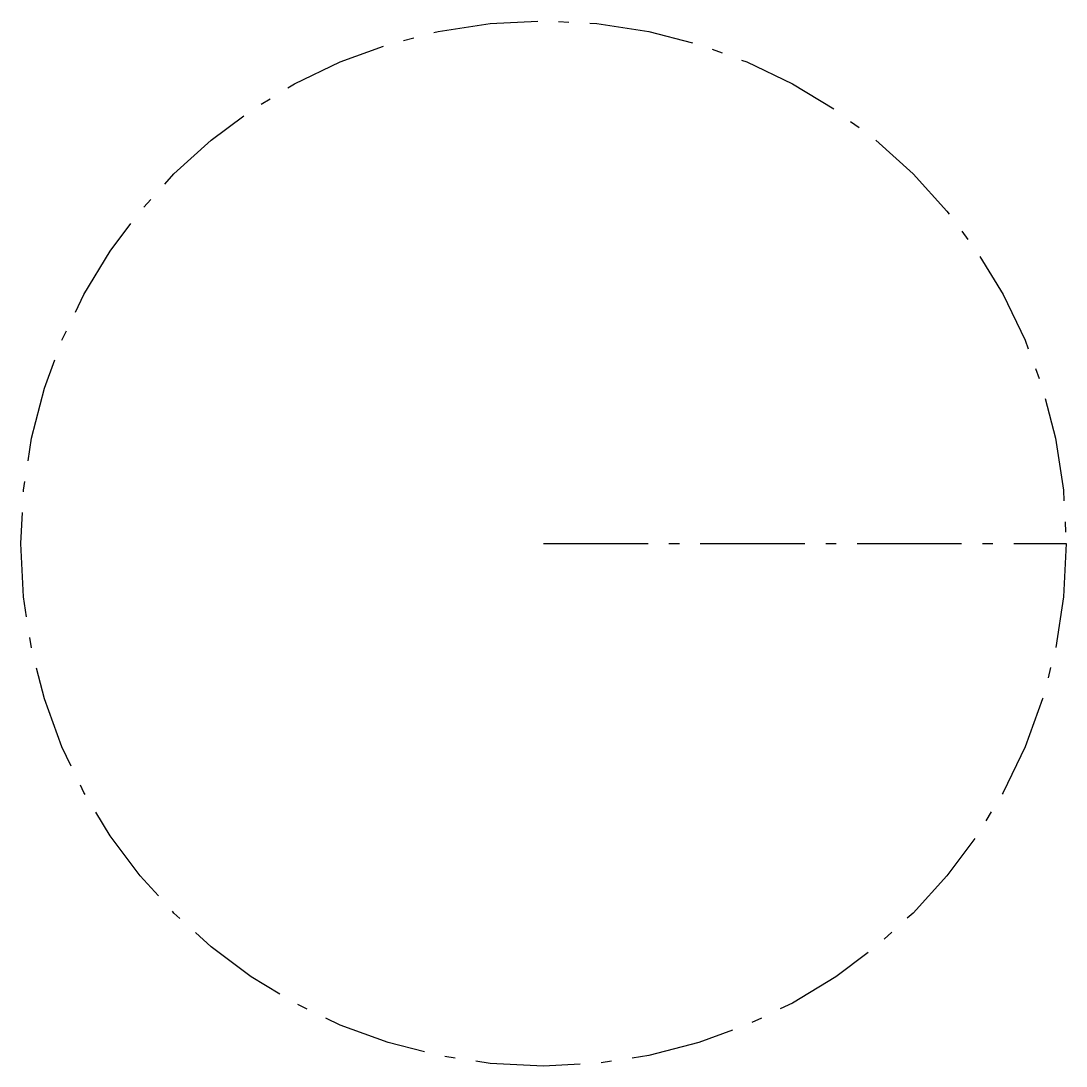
# Model space of a CAD drawing. Header units: inches. Extents: x 5 to 15, y 5 to 15.
import ezdxf

# ---------------------------------------------------------------- set-up
doc = ezdxf.new("R2010")
doc.units = ezdxf.units.IN
doc.header["$MEASUREMENT"] = 0
doc.linetypes.add('DASH_DOT', pattern=[1.4, 1, -0.2, 0, -0.2])

msp = doc.modelspace()

# ---------------------------------------------------------------- linework, layer by layer
at = {"linetype": 'DASH_DOT'}
msp.add_line((10, 10), (15, 10), dxfattribs=at)
msp.add_circle((10, 10), 5, dxfattribs=at)

doc.saveas('drawing.dxf')
